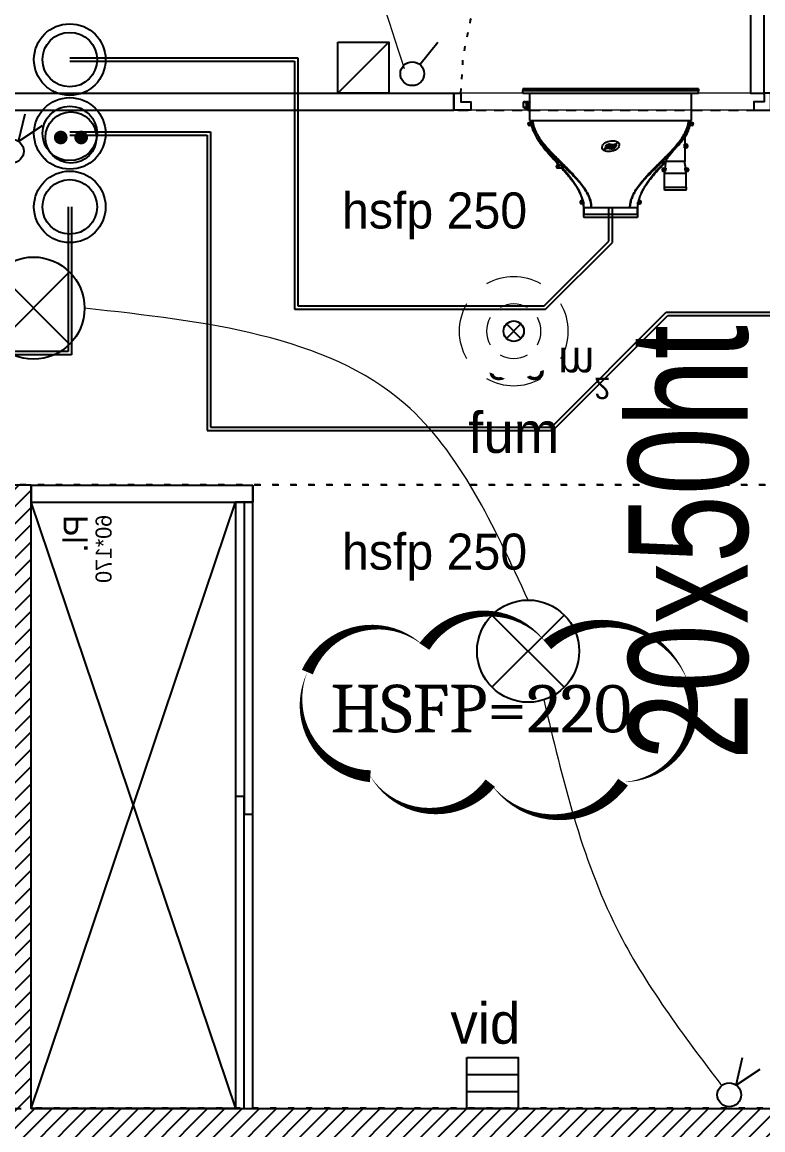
# Model space of a CAD drawing. Header units: centimetres. Extents: x 2648 to 12729, y 1890 to 6224.
# Drawn here: x 7082.8 to 7300.2, y 4220.1 to 4545.2 of the extents above; entities that cross this region are included whole.
import ezdxf

# ---------------------------------------------------------------- set-up
doc = ezdxf.new("R2010")
doc.units = ezdxf.units.CM
doc.linetypes.add('Style de ligne -18', pattern=[0.164042, 0.054681, -0.109361])
doc.linetypes.add('Style de ligne -5', pattern=[0.20828, 0.069425, -0.138855])
for name, color, linetype, lineweight in [('01_texte_repere', 252, 'Continuous', 20), ('prlm-CHAUFF', 4, 'Continuous', 25), ('prlm-ELEC-CFA', 1, 'Continuous', 25), ('prlm-ELEC-CFO', 10, 'Continuous', 25), ('prlm-ELEC-SSI', 6, 'Continuous', 25)]:
    doc.layers.add(name, color=color, linetype=linetype, lineweight=lineweight)
for name, color, linetype in [('B aménagement intérieur', 252, 'Continuous'), ('B Faux plafonds', 9, 'Continuous'), ('B GÈnÈral_Hatch', 252, 'Continuous'), ('B Général', 252, 'Continuous'), ('C ANNOTATIONS-prestations', 252, 'Continuous'), ('C ANNOTATIONS-texte', 252, 'Continuous'), ('C ANNOTATIONS-texte surfaces', 252, 'Continuous'), ('D SURFACES-shab', 252, 'Continuous'), ('prlm-BA', 252, 'Continuous'), ('prlm-MOD', 64, 'Continuous')]:
    doc.layers.add(name, color=color, linetype=linetype)
doc.styles.add('CEDREP', font='GILC____.TTF')
doc.styles.add('Eurostile', font='Eurosti.TTF')
doc.styles.add('prlm-elec-cfa', font='comic.ttf', dxfattribs={"height": 12})
doc.styles.add('prlm-elec-ssi', font='comic.ttf', dxfattribs={"height": 12})
doc.styles.add('prlm-mod', font='cambriaz.ttf', dxfattribs={"height": 18})
pattern_1 = [(45, (0, 0), (2.4253472, -2.6458333), [])]

# ---------------------------------------------------------------- blocks, each defined once
blk = doc.blocks.new('A 80.PP 80')
at = {"layer": 'B Général', "flags": 128}
blk.add_lwpolyline([(-43, 2.5), (-43, 85.5), (-39, 85.5), (-39, 2.5)], close=True, dxfattribs=at)
at = {"layer": 'B Général', "linetype": 'Style de ligne -18', "ltscale": 25.4, "flags": 128}
blk.add_lwpolyline([(46, 2.5), (45.27, 13.33), (43.1, 23.98), (39.53, 34.26), (34.61, 44), (28.44, 53.03), (21.1, 61.19), (12.74, 68.35), (3.5, 74.38), (-6.47, 79.18), (-17, 82.67), (-27.91, 84.79), (-39, 85.5)], dxfattribs=at)
at = {"layer": 'B Général', "linetype": 'Continuous', "flags": 128}
for points in [[(-45, 2.5), (-43, 2.5), (-43, 0), (-40, 0), (-40, -2.5), (-45, -2.5)], [(48, 2.5), (46, 2.5), (46, 0), (43, 0), (43, -2.5), (48, -2.5), (48, -2.5), (48, -2.5), (48, 1.79), (48, 1.79)]]:
    blk.add_lwpolyline(points, close=True, dxfattribs=at)
at = {"layer": 'C ANNOTATIONS-prestations', "insert": (-37.5, 32.5), "char_height": 5.8825, "attachment_point": 1, "rotation": 90, "line_spacing_factor": 0.894142, "style": 'Eurostile'}
blk.add_mtext('PP 83 x 204', dxfattribs=at)
blk = doc.blocks.new('A 80.Placard 60.170')
at = {"layer": 'B Général', "linetype": 'Continuous'}
for p, q in [((-85, 30.11), (85, -30)), ((85, 30), (-85, -30))]:
    blk.add_line(p, q, dxfattribs=at)
at = {"layer": 'B Général', "linetype": 'Continuous', "flags": 128}
blk.add_lwpolyline([(85, -30), (85, 30), (-85, 30), (-85, -30)], dxfattribs=at)
for points in [[(85, -30), (85, -35), (-85, -35), (-85, -30)], [(85, -30), (85, -32.5), (-2.5, -32.5), (-2.5, -30)], [(2.5, -32.5), (2.5, -35), (-85, -35), (-85, -32.5)]]:
    blk.add_lwpolyline(points, close=True, dxfattribs=at)
at = {"layer": 'B Général', "insert": (-81.39, 20.5), "char_height": 7.059, "attachment_point": 1, "line_spacing_factor": 0.894142, "style": 'Eurostile'}
blk.add_mtext('Pl.', dxfattribs=at)
at = {"layer": 'C ANNOTATIONS-prestations', "insert": (-81.39, 8.72), "char_height": 4.706, "attachment_point": 4, "line_spacing_factor": 0.894142, "style": 'Eurostile'}
blk.add_mtext('60*170', dxfattribs=at)
blk = doc.blocks.new('A 80.T4 A13_A14 Bas (2D)')
at = {"layer": 'B Général', "linetype": 'Continuous'}
for p, q in [((-120.74, 148.51), (-55.73, 148.51)), ((-120.74, 148.51), (-55.73, 148.51)), ((-120.74, 143.51), (-120.74, 148.51)), ((-55.73, 143.51), (-55.73, 148.51)), ((-120.74, 143.51), (-55.73, 143.51)), ((-120.74, 143.51), (-55.73, 143.51)), ((-140.66, 33.51), (3.34, 33.51)), ((-140.66, 33.51), (3.34, 33.51)), ((3.34, 28.51), (3.34, 33.51)), ((-140.66, 28.51), (3.34, 28.51)), ((-133.66, 28.51), (3.34, 28.51))]:
    blk.add_line(p, q, dxfattribs=at)
at = {"layer": 'D SURFACES-shab', "lineweight": 18, "flags": 128}
for points in [[(-236.8, 33.51), (-236.8, 143.51), (-55.86, 143.51), (-55.86, 148.51), (-120.87, 148.51), (-120.87, 326.51), (112.26, 326.51), (112.26, 236.51), (126.2, 236.51), (126.2, 33.51)], [(106.2, 28.51), (-133.8, 28.51), (-133.8, -330.49), (126.2, -330.49), (126.2, -46.49), (106.2, -46.49)]]:
    blk.add_lwpolyline(points, close=True, dxfattribs=at)
at = {"layer": 'B Général', "xscale": 1.047058823529378, "rotation": 90}
blk.add_blockref('A 80.Placard 60.170', (-90.73, 237.51), dxfattribs=at)
at = {"layer": 'B Général', "rotation": 180}
blk.add_blockref('A 80.PP 80', (51.34, 31.01), dxfattribs=at)
at = {"layer": 'C ANNOTATIONS-texte', "insert": (18.63, 92.07), "char_height": 9.412, "attachment_point": 8, "line_spacing_factor": 0.894142, "style": 'Eurostile'}
blk.add_mtext('dgt', dxfattribs=at)
at = {"layer": 'C ANNOTATIONS-texte surfaces', "insert": (31.1, 118.27), "char_height": 9.412, "attachment_point": 2, "line_spacing_factor": 0.894142, "style": 'Eurostile'}
blk.add_mtext('8,3 m{\\H0.6667x;\\S2^ ;}', dxfattribs=at)
blk = doc.blocks.new('xi.FUM')
at = {"color": 0}
blk.add_wipeout([(-10.61, -10.61), (-15, 0), (-10.61, 10.61), (0, 15), (10.61, 10.61), (15, 0), (10.61, -10.61), (0, -15)], dxfattribs=at).dxf.layer = 'prlm-ELEC-SSI'
at = {"layer": 'prlm-ELEC-SSI', "color": 0}
for points in [[(-2.12, 2.12), (2.12, -2.12)], [(2.12, 2.12), (-2.12, -2.12)]]:
    blk.add_lwpolyline(points, dxfattribs=at)
blk.add_circle((0, 0), 3, dxfattribs=at)
at = {"layer": 'prlm-ELEC-SSI', "color": 0, "lineweight": 13}
for radius, start, end in [(16, 60, 120), (16, 150, 210), (8, 60, 120), (16, 330, 30), (8, 150, 210), (8, 330, 30), (8, 240, 300), (16, 240, 300)]:
    blk.add_arc((0, 0), radius, start, end, dxfattribs=at)
blk = doc.blocks.new('xi.PTCE')
at = {"layer": 'prlm-ELEC-CFO', "color": 0}
for points in [[(-10.61, 10.61), (10.61, -10.61)], [(10.61, 10.61), (-10.61, -10.61)]]:
    blk.add_lwpolyline(points, dxfattribs=at)
at = {"layer": 'prlm-ELEC-CFO', "color": 0, "linetype": 'ByBlock'}
blk.add_circle((0, 0), 15, dxfattribs=at)
blk = doc.blocks.new('xi.VID')
at = {"layer": 'prlm-ELEC-CFA', "color": 0, "linetype": 'ByBlock', "lineweight": -2, "flags": 128}
blk.add_lwpolyline([(-7.5, 7.5), (7.5, 7.5), (7.5, -7.5), (-7.5, -7.5)], close=True, dxfattribs=at)
at = {"layer": 'prlm-ELEC-CFA', "color": 0}
for points in [[(-7.5, 2.5), (7.5, 2.5)], [(-7.5, -2.5), (7.5, -2.5)]]:
    blk.add_lwpolyline(points, dxfattribs=at)
blk = doc.blocks.new('xi.PC')
at = {"color": 0, "lineweight": 5}
blk.add_wipeout([(-7.5, -7.5), (7.5, -7.5), (7.5, 7.5), (-7.5, 7.5)], dxfattribs=at).dxf.layer = 'prlm-ELEC-CFO'
at = {"layer": 'prlm-ELEC-CFO', "color": 0, "linetype": 'ByBlock', "lineweight": 5, "const_width": 2}
for points in [[(-4, 0, 1), (-2, 0, 1)], [(2, 0, 1), (4, 0, 1)]]:
    blk.add_lwpolyline(points, format="xyb", close=True, dxfattribs=at)
at = {"layer": 'prlm-ELEC-CFO', "color": 0, "linetype": 'ByBlock', "lineweight": -2}
blk.add_circle((0, 0), 7.5, dxfattribs=at)
blk = doc.blocks.new('xi.VV')
at = {"layer": 'prlm-ELEC-CFO', "color": 0}
blk.add_lwpolyline([(6.95, 3.42), (0.01, -1.13), (1.91, 6.95)], dxfattribs=at)
blk.add_circle((-2, -4), 3.5, dxfattribs=at)
blk = doc.blocks.new('xi.SA')
at = {"layer": 'prlm-ELEC-CFO', "color": 0}
blk.add_lwpolyline([(0.2, -1.28), (5.5, 5.28)], dxfattribs=at)
blk.add_circle((-2, -4), 3.5, dxfattribs=at)
blk = doc.blocks.new('xi.th-ch')
at = {"layer": 'prlm-CHAUFF', "color": 0, "linetype": 'ByBlock', "lineweight": -2, "flags": 128}
blk.add_lwpolyline([(-7.5, 7.5), (7.5, 7.5), (7.5, -7.5), (-7.5, -7.5)], close=True, dxfattribs=at)
at = {"layer": 'prlm-CHAUFF', "color": 0}
blk.add_lwpolyline([(-7.5, -7.5), (7.5, 7.5)], dxfattribs=at)
blk = doc.blocks.new('A$C7EAF4A2A')
at = {"layer": '01_texte_repere', "color": 0, "insert": (2461.31, -133.93), "char_height": 35, "width": 164.8035, "attachment_point": 8, "rotation": 90, "style": 'CEDREP'}
blk.add_mtext('20x50ht ', dxfattribs=at)

msp = doc.modelspace()

# ---------------------------------------------------------------- hatches: boundary and pattern name
at = {"layer": 'B GÈnÈral_Hatch', "linetype": 'Continuous'}
h = msp.add_hatch(dxfattribs=at)
h.set_pattern_fill('50_BETON', color=256, style=0, pattern_type=2)
h.set_pattern_definition(pattern_1)
h.paths.add_polyline_path([(7067.484, 4409.389), (7067.484, 4226.389), (7085.484, 4226.389), (7085.484, 4409.389)])
h = msp.add_hatch(dxfattribs=at)
h.set_pattern_fill('50_BETON', color=256, style=0, pattern_type=2)
h.set_pattern_definition(pattern_1)
h.paths.add_polyline_path([(7614.484, 4208.389), (7614.484, 4226.389), (6796.972, 4226.389), (6796.972, 4208.389)])

# ---------------------------------------------------------------- linework, layer by layer
at = {"layer": 'B Faux plafonds', "linetype": 'Style de ligne -5', "ltscale": 25.4, "flags": 128}
for points in [[(7332.568, 4519.389), (7332.568, 4342.317), (7424.484, 4342.317), (7424.484, 4437.387), (7604.484, 4437.387), (7604.484, 4883.389), (6806.618, 4883.389), (6806.618, 4496.916), (6880.752, 4496.916), (6880.752, 4396.916), (6806.618, 4396.916), (6806.618, 4226.389), (7085.484, 4226.389), (7085.484, 4409.389), (6969.568, 4409.389), (6969.568, 4519.389)], [(7332.568, 4409.456), (6969.568, 4409.456), (6969.568, 4519.456), (7332.568, 4519.456)], [(7085.484, 4226.456), (7085.484, 4409.456), (7332.568, 4409.456), (7332.568, 4226.456)]]:
    msp.add_lwpolyline(points, close=True, dxfattribs=at)
at = {"layer": 'B Général', "linetype": 'Continuous'}
for p, q in [((7085.484, 4409.389), (7067.484, 4409.389)), ((7085.484, 4226.389), (7085.484, 4409.389)), ((7085.484, 4226.389), (7604.484, 4226.389))]:
    msp.add_line(p, q, dxfattribs=at)
at = {"layer": 'B Général', "linetype": 'Continuous', "lineweight": 18}
for q in [(7085.484, 4409.389), (7604.484, 4226.389)]:
    msp.add_line((7085.484, 4226.389), q, dxfattribs=at)
at = {"layer": 'prlm-CHAUFF', "ltscale": 50}
for p, q in [((7096.809, 4534.755), (7163.778, 4534.755)), ((7096.809, 4533.755), (7162.778, 4533.755)), ((7162.778, 4533.755), (7162.778, 4460.998)), ((7163.778, 4534.755), (7163.778, 4461.998)), ((7229.802, 4525.689), (7229.802, 4525.2)), ((7281.302, 4525.689), (7229.802, 4525.689)), ((7229.802, 4525.2), (7281.302, 4525.2)), ((7229.802, 4525.121), (7229.802, 4525.2)), ((7229.802, 4524.389), (7229.802, 4525.121)), ((7281.302, 4525.121), (7229.802, 4525.121)), ((7229.802, 4524.389), (7281.302, 4524.389)), ((7279.302, 4525.689), (7231.802, 4525.689)), ((7231.802, 4525.681), (7231.802, 4525.689)), ((7231.802, 4525.689), (7231.824, 4525.681)), ((7231.802, 4525.681), (7279.302, 4525.681)), ((7279.302, 4525.67), (7231.802, 4525.67)), ((7231.802, 4525.647), (7231.802, 4525.67)), ((7231.802, 4525.67), (7231.868, 4525.647)), ((7231.802, 4525.647), (7279.302, 4525.647)), ((7279.302, 4525.623), (7231.802, 4525.623)), ((7231.802, 4525.586), (7231.802, 4525.623)), ((7231.802, 4525.623), (7231.913, 4525.586)), ((7231.802, 4525.586), (7279.302, 4525.586)), ((7279.302, 4525.551), (7231.802, 4525.551)), ((7231.802, 4525.499), (7231.802, 4525.551)), ((7231.802, 4525.551), (7231.957, 4525.499)), ((7231.802, 4525.499), (7279.302, 4525.499)), ((7279.302, 4525.451), (7231.802, 4525.451)), ((7231.802, 4525.384), (7231.802, 4525.451)), ((7231.802, 4525.451), (7232.002, 4525.384)), ((7231.802, 4525.384), (7279.302, 4525.384)), ((7231.852, 4516.389), (7231.852, 4524.389)), ((7279.101, 4525.384), (7279.302, 4525.451)), ((7279.146, 4525.499), (7279.302, 4525.551)), ((7279.19, 4525.586), (7279.302, 4525.623)), ((7279.235, 4525.647), (7279.302, 4525.67)), ((7279.252, 4516.389), (7279.252, 4524.389)), ((7279.279, 4525.681), (7279.302, 4525.689)), ((7279.302, 4525.689), (7279.302, 4525.681)), ((7279.302, 4525.67), (7279.302, 4525.647)), ((7279.302, 4525.623), (7279.302, 4525.586)), ((7279.302, 4525.551), (7279.302, 4525.499)), ((7279.302, 4525.451), (7279.302, 4525.384)), ((7281.302, 4525.689), (7281.302, 4525.2)), ((7281.302, 4525.2), (7281.302, 4525.121)), ((7281.302, 4524.389), (7281.302, 4525.121)), ((7229.843, 4521.739), (7229.887, 4521.788)), ((7230.836, 4521.739), (7229.843, 4521.739)), ((7229.843, 4521.739), (7229.843, 4520.376)), ((7229.887, 4521.788), (7229.888, 4521.789)), ((7229.888, 4521.789), (7230.914, 4521.789)), ((7229.998, 4521.879), (7229.908, 4521.789)), ((7230.042, 4521.879), (7229.952, 4521.789)), ((7230.02, 4521.858), (7229.998, 4521.879)), ((7230.107, 4521.879), (7230.017, 4521.789)), ((7230.074, 4521.847), (7230.042, 4521.879)), ((7230.192, 4521.879), (7230.102, 4521.789)), ((7230.149, 4521.837), (7230.107, 4521.879)), ((7230.494, 4519.929), (7230.157, 4520.148)), ((7230.245, 4521.827), (7230.192, 4521.879)), ((7230.298, 4521.879), (7230.208, 4521.789)), ((7230.262, 4521.879), (7230.227, 4521.845)), ((7230.28, 4521.862), (7230.262, 4521.879)), ((7230.271, 4520.136), (7230.533, 4519.966)), ((7230.36, 4521.817), (7230.298, 4521.879)), ((7230.423, 4521.879), (7230.333, 4521.789)), ((7230.496, 4521.807), (7230.423, 4521.879)), ((7230.5, 4521.879), (7230.462, 4521.841)), ((7230.569, 4521.879), (7230.479, 4521.789)), ((7230.494, 4519.929), (7230.533, 4519.966)), ((7230.512, 4519.918), (7230.494, 4519.929)), ((7230.534, 4521.845), (7230.5, 4521.879)), ((7230.512, 4519.918), (7230.543, 4519.955)), ((7231.117, 4519.561), (7230.512, 4519.918)), ((7230.533, 4519.966), (7230.533, 4520.137)), ((7230.533, 4519.966), (7230.543, 4519.955)), ((7230.543, 4520.138), (7230.543, 4519.955)), ((7230.543, 4519.955), (7231.143, 4519.599)), ((7230.652, 4521.796), (7230.569, 4521.879)), ((7230.735, 4521.879), (7230.645, 4521.789)), ((7230.825, 4521.789), (7230.735, 4521.879)), ((7230.783, 4521.879), (7230.759, 4521.855)), ((7230.853, 4521.81), (7230.783, 4521.879)), ((7230.922, 4521.879), (7230.832, 4521.789)), ((7230.836, 4521.739), (7230.913, 4521.788)), ((7230.836, 4520.376), (7230.836, 4521.739)), ((7230.913, 4520.348), (7230.836, 4520.376)), ((7230.914, 4521.789), (7230.913, 4521.788)), ((7230.913, 4521.788), (7230.913, 4520.348)), ((7230.913, 4520.348), (7231.488, 4519.973)), ((7230.914, 4521.789), (7231.488, 4521.789)), ((7231.012, 4521.789), (7230.922, 4521.879)), ((7231.069, 4521.879), (7230.995, 4521.806)), ((7231.015, 4520.148), (7231.353, 4519.929)), ((7231.127, 4521.821), (7231.069, 4521.879)), ((7231.185, 4521.879), (7231.095, 4521.789)), ((7231.143, 4519.599), (7231.117, 4519.561)), ((7231.143, 4519.6), (7231.143, 4520.065)), ((7231.275, 4521.789), (7231.185, 4521.879)), ((7231.198, 4519.535), (7231.195, 4519.539)), ((7231.198, 4520.029), (7231.198, 4519.535)), ((7231.198, 4519.535), (7231.22, 4519.497)), ((7231.316, 4521.879), (7231.251, 4521.814)), ((7231.37, 4521.826), (7231.316, 4521.879)), ((7231.424, 4521.879), (7231.334, 4521.789)), ((7231.353, 4519.929), (7231.369, 4519.918)), ((7231.369, 4519.918), (7231.852, 4519.582)), ((7231.514, 4521.789), (7231.424, 4521.879)), ((7231.852, 4521.789), (7231.488, 4521.789)), ((7231.488, 4521.789), (7231.488, 4519.973)), ((7231.488, 4519.973), (7231.852, 4519.728)), ((7231.667, 4521.879), (7231.577, 4521.789)), ((7231.757, 4521.789), (7231.667, 4521.879)), ((7231.852, 4521.824), (7231.817, 4521.789)), ((7231.852, 4516.389), (7279.252, 4516.389)), ((7138.099, 4513.091), (7138.099, 4426.392)), ((7231.595, 4515.339), (7231.595, 4515.439)), ((7231.595, 4515.439), (7231.702, 4515.439)), ((7231.702, 4515.339), (7231.595, 4515.339)), ((7231.702, 4515.546), (7231.802, 4515.546)), ((7231.702, 4515.439), (7231.702, 4515.546)), ((7231.702, 4515.233), (7231.702, 4515.339)), ((7231.802, 4515.233), (7231.702, 4515.233)), ((7231.752, 4515.889), (7232.194, 4515.889)), ((7232.364, 4514.889), (7231.752, 4514.889)), ((7231.802, 4515.546), (7231.802, 4515.439)), ((7231.802, 4515.439), (7231.908, 4515.439)), ((7231.802, 4515.339), (7231.802, 4515.233)), ((7231.908, 4515.339), (7231.802, 4515.339)), ((7231.908, 4515.439), (7231.908, 4515.339)), ((7232.19, 4515.973), (7232.194, 4515.889)), ((7279.352, 4514.889), (7278.739, 4514.889)), ((7278.914, 4515.973), (7278.909, 4515.889)), ((7278.909, 4515.889), (7279.352, 4515.889)), ((7279.195, 4515.339), (7279.195, 4515.439)), ((7279.195, 4515.439), (7279.302, 4515.439)), ((7279.302, 4515.339), (7279.195, 4515.339)), ((7279.302, 4515.546), (7279.402, 4515.546)), ((7279.302, 4515.439), (7279.302, 4515.546)), ((7279.302, 4515.233), (7279.302, 4515.339)), ((7279.402, 4515.233), (7279.302, 4515.233)), ((7279.402, 4515.546), (7279.402, 4515.439)), ((7279.402, 4515.439), (7279.508, 4515.439)), ((7279.402, 4515.339), (7279.402, 4515.233)), ((7279.508, 4515.339), (7279.402, 4515.339)), ((7279.508, 4515.439), (7279.508, 4515.339)), ((7137.099, 4512.091), (7137.099, 4425.392)), ((7277.352, 4511.511), (7277.352, 4509.389)), ((7277.352, 4511.511), (7277.352, 4509.389)), ((7277.202, 4508.389), (7277.202, 4509.389)), ((7277.202, 4509.389), (7277.752, 4509.389)), ((7277.752, 4508.389), (7277.202, 4508.389)), ((7277.352, 4508.389), (7277.352, 4504.389)), ((7277.352, 4508.389), (7277.352, 4504.389)), ((7277.595, 4508.839), (7277.595, 4508.939)), ((7277.595, 4508.939), (7277.702, 4508.939)), ((7277.702, 4508.839), (7277.595, 4508.839)), ((7277.702, 4509.046), (7277.802, 4509.046)), ((7277.702, 4508.939), (7277.702, 4509.046)), ((7277.702, 4508.733), (7277.702, 4508.839)), ((7277.802, 4508.733), (7277.702, 4508.733)), ((7277.802, 4509.046), (7277.802, 4508.939)), ((7277.802, 4508.939), (7277.908, 4508.939)), ((7277.802, 4508.839), (7277.802, 4508.733)), ((7277.908, 4508.839), (7277.802, 4508.839)), ((7277.908, 4508.939), (7277.908, 4508.839)), ((7240.061, 4503.046), (7240.161, 4503.046)), ((7240.061, 4502.939), (7240.061, 4503.046)), ((7240.111, 4503.389), (7240.725, 4503.389)), ((7240.161, 4503.046), (7240.161, 4502.939)), ((7240.725, 4503.389), (7241.726, 4502.389)), ((7271.752, 4504.547), (7269.682, 4502.389)), ((7269.682, 4502.389), (7271.752, 4504.547)), ((7271.752, 4504.547), (7271.752, 4504.389)), ((7271.752, 4504.547), (7271.752, 4504.389)), ((7277.352, 4504.389), (7271.752, 4504.389)), ((7239.954, 4502.839), (7239.954, 4502.939)), ((7239.954, 4502.939), (7240.061, 4502.939)), ((7240.061, 4502.839), (7239.954, 4502.839)), ((7240.061, 4502.733), (7240.061, 4502.839)), ((7240.161, 4502.733), (7240.061, 4502.733)), ((7241.726, 4502.389), (7240.111, 4502.389)), ((7240.161, 4502.939), (7240.267, 4502.939)), ((7240.161, 4502.839), (7240.161, 4502.733)), ((7240.267, 4502.839), (7240.161, 4502.839)), ((7240.267, 4502.939), (7240.267, 4502.839)), ((7270.995, 4501.839), (7270.995, 4501.939)), ((7270.995, 4501.939), (7271.102, 4501.939)), ((7271.102, 4501.839), (7270.995, 4501.839)), ((7271.102, 4502.046), (7271.202, 4502.046)), ((7271.102, 4501.939), (7271.102, 4502.046)), ((7271.102, 4501.733), (7271.102, 4501.839)), ((7271.202, 4501.733), (7271.102, 4501.733)), ((7271.152, 4502.389), (7271.702, 4502.389)), ((7271.585, 4501.389), (7271.152, 4501.389)), ((7271.202, 4502.046), (7271.202, 4501.939)), ((7271.202, 4501.939), (7271.308, 4501.939)), ((7271.202, 4501.839), (7271.202, 4501.733)), ((7271.308, 4501.839), (7271.202, 4501.839)), ((7271.308, 4501.939), (7271.308, 4501.839)), ((7271.402, 4500.889), (7277.702, 4500.889)), ((7271.402, 4496.789), (7271.402, 4500.889)), ((7271.402, 4496.789), (7271.402, 4500.889)), ((7271.702, 4502.334), (7271.585, 4501.389)), ((7271.702, 4502.389), (7271.702, 4502.334)), ((7277.402, 4502.334), (7277.402, 4502.389)), ((7277.402, 4502.389), (7277.952, 4502.389)), ((7277.518, 4501.389), (7277.402, 4502.334)), ((7277.952, 4501.389), (7277.518, 4501.389)), ((7277.702, 4496.789), (7277.702, 4500.889)), ((7277.702, 4496.789), (7277.702, 4500.889)), ((7277.795, 4501.839), (7277.795, 4501.939)), ((7277.795, 4501.939), (7277.902, 4501.939)), ((7277.902, 4501.839), (7277.795, 4501.839)), ((7277.902, 4502.046), (7278.002, 4502.046)), ((7277.902, 4501.939), (7277.902, 4502.046)), ((7277.902, 4501.733), (7277.902, 4501.839)), ((7278.002, 4501.733), (7277.902, 4501.733)), ((7278.002, 4502.046), (7278.002, 4501.939)), ((7278.002, 4501.939), (7278.108, 4501.939)), ((7278.108, 4501.839), (7278.002, 4501.839)), ((7278.002, 4501.839), (7278.002, 4501.733)), ((7278.108, 4501.939), (7278.108, 4501.839)), ((7271.302, 4496.789), (7277.802, 4496.789)), ((7246.146, 4495.91), (7246.171, 4495.91)), ((7246.434, 4495.371), (7246.464, 4495.371)), ((7264.957, 4495.91), (7264.957, 4495.91)), ((7277.702, 4495.889), (7271.402, 4495.889)), ((7096.309, 4491.024), (7096.309, 4448.607)), ((7097.309, 4491.024), (7097.309, 4447.607)), ((7246.937, 4492.439), (7247.043, 4492.439)), ((7246.937, 4492.339), (7246.937, 4492.439)), ((7247.043, 4492.339), (7246.937, 4492.339)), ((7247.043, 4492.546), (7247.143, 4492.546)), ((7247.043, 4492.439), (7247.043, 4492.546)), ((7247.043, 4492.233), (7247.043, 4492.339)), ((7247.143, 4492.233), (7247.043, 4492.233)), ((7247.093, 4492.889), (7247.393, 4492.889)), ((7247.647, 4491.889), (7247.093, 4491.889)), ((7247.143, 4492.546), (7247.143, 4492.439)), ((7247.143, 4492.439), (7247.25, 4492.439)), ((7247.25, 4492.339), (7247.143, 4492.339)), ((7247.143, 4492.339), (7247.143, 4492.233)), ((7247.25, 4492.439), (7247.25, 4492.339)), ((7247.393, 4492.889), (7247.597, 4492.21)), ((7247.597, 4492.21), (7247.647, 4491.889)), ((7247.652, 4490.889), (7249.881, 4490.889)), ((7247.652, 4488.789), (7247.652, 4490.889)), ((7247.652, 4490.889), (7247.652, 4488.789)), ((7249.881, 4490.889), (7261.223, 4490.889)), ((7255.052, 4480.996), (7255.052, 4490.889)), ((7256.052, 4480.582), (7256.052, 4490.889)), ((7261.223, 4490.889), (7263.452, 4490.889)), ((7263.452, 4488.789), (7263.452, 4490.889)), ((7263.452, 4490.889), (7263.452, 4488.789)), ((7263.456, 4491.889), (7263.506, 4492.21)), ((7263.456, 4491.889), (7264.01, 4491.889)), ((7263.71, 4492.889), (7263.506, 4492.21)), ((7264.01, 4492.889), (7263.71, 4492.889)), ((7263.853, 4492.439), (7263.96, 4492.439)), ((7263.853, 4492.339), (7263.853, 4492.439)), ((7263.96, 4492.339), (7263.853, 4492.339)), ((7263.96, 4492.546), (7264.06, 4492.546)), ((7263.96, 4492.439), (7263.96, 4492.546)), ((7263.96, 4492.233), (7263.96, 4492.339)), ((7264.06, 4492.233), (7263.96, 4492.233)), ((7264.06, 4492.546), (7264.06, 4492.439)), ((7264.06, 4492.439), (7264.166, 4492.439)), ((7264.166, 4492.339), (7264.06, 4492.339)), ((7264.06, 4492.339), (7264.06, 4492.233)), ((7264.166, 4492.439), (7264.166, 4492.339)), ((7263.552, 4488.789), (7247.552, 4488.789)), ((7263.452, 4487.889), (7247.652, 4487.889)), ((7271.874, 4460.105), (7303.922, 4460.105)), ((7272.288, 4459.105), (7303.922, 4459.105)), ((7096.309, 4448.607), (7015.739, 4448.607)), ((7097.309, 4447.607), (7014.739, 4447.607))]:
    msp.add_line(p, q, dxfattribs=at)
at = {"layer": 'prlm-CHAUFF'}
for centre, radius in [((7096.809, 4534.255), 10.5), ((7096.809, 4534.255), 8), ((7096.809, 4491.024), 10.5), ((7096.809, 4491.024), 8)]:
    msp.add_circle(centre, radius, dxfattribs=at)
at = {"layer": 'prlm-CHAUFF', "ltscale": 50}
for centre, radius in [((7231.752, 4515.389), 0.3), ((7231.752, 4515.389), 0.25), ((7279.352, 4515.389), 0.3), ((7279.352, 4515.389), 0.25), ((7277.752, 4508.889), 0.3), ((7277.752, 4508.889), 0.25), ((7240.111, 4502.889), 0.3), ((7240.111, 4502.889), 0.25), ((7271.152, 4501.889), 0.3), ((7271.152, 4501.889), 0.25), ((7277.952, 4501.889), 0.3), ((7277.952, 4501.889), 0.25), ((7247.093, 4492.389), 0.3), ((7247.093, 4492.389), 0.25), ((7264.01, 4492.389), 0.3), ((7264.01, 4492.389), 0.25)]:
    msp.add_circle(centre, radius, dxfattribs=at)
for centre, radius, start, end in [((7237.265, 4530.427), 12.5, 233.74938, 235.06371), ((7229.667, 4519.47), 0.836, 54.1326, 59.24253), ((7230.798, 4518.935), 0.703, 53.033, 62.93247), ((7230.829, 4519.28), 0.448, 34.67133, 45.49816), ((7237.265, 4530.427), 12.5, 241.31767, 241.5903), ((7237.91, 4531.621), 13.847, 241.91822, 244.05151), ((7237.789, 4531.272), 13.432, 242.11504, 243.76315), ((7231.752, 4515.389), 0.5, 90, 270), ((7266.965, 4517.749), 12.115, 343.72632, 346.38523), ((7279.352, 4515.389), 0.5, 270, 90), ((7258.034, 4525.164), 23.654, 316.40993, 324.75012), ((7300.295, 4484.343), 35.103, 135.71113, 139.52651), ((7277.752, 4508.889), 0.5, 270, 90), ((7240.111, 4502.889), 0.5, 90, 270), ((7233.04, 4494.288), 11.657, 39.57553, 44.02992), ((7232.789, 4494.063), 11.994, 39.6381, 43.96738), ((7212.417, 4476.327), 39.002, 32.5506, 40.61129), ((7212.418, 4476.327), 39.001, 30.13992, 40.61135), ((7298.686, 4476.327), 39.002, 139.38871, 149.85996), ((7298.685, 4476.327), 39.001, 139.38866, 149.86009), ((7278.063, 4494.288), 11.657, 135.97007, 140.42447), ((7278.314, 4494.063), 11.994, 136.03261, 140.36189), ((7271.152, 4501.889), 0.5, 90, 270), ((7277.952, 4501.889), 0.5, 270, 90), ((7234.447, 4489.408), 13.428, 12.99541, 36.08235), ((7273.288, 4496.555), 2, 173.25588, 199.4245), ((7273.288, 4496.555), 2, 173.25588, 199.4245), ((7275.815, 4496.555), 2, 340.5755, 6.74412), ((7275.815, 4496.555), 2, 340.5755, 6.74412), ((7228.633, 4486.222), 20.014, 27.2018, 28.95181), ((7236.396, 4490.065), 11.354, 14.41062, 27.86258), ((7275.066, 4489.92), 11.739, 152.3321, 165.44097), ((7274.707, 4490.065), 11.354, 152.13741, 165.69294), ((7282.47, 4486.222), 20.014, 151.04826, 152.79827), ((7282.47, 4486.222), 20.014, 151.04819, 152.79819), ((7247.093, 4492.389), 0.5, 90, 270), ((7239.829, 4490.879), 7.822, 0.07356, 7.42371), ((7239.883, 4490.882), 7.768, 0.05773, 7.45436), ((7240.44, 4490.899), 7.248, 359.9215, 7.83817), ((7271.274, 4490.879), 7.822, 172.57629, 179.92645), ((7271.22, 4490.882), 7.768, 172.54564, 179.94227), ((7270.62, 4490.904), 7.169, 173.90527, 180.11567), ((7270.62, 4490.904), 7.169, 172.09231, 173.54484), ((7264.01, 4492.389), 0.5, 270, 90), ((7249.538, 4488.555), 2, 173.25588, 199.4245), ((7249.538, 4488.555), 2, 173.25587, 199.42451), ((7261.565, 4488.555), 2, 340.5755, 6.74412), ((7261.565, 4488.555), 2, 340.57549, 6.74413)]:
    msp.add_arc(centre, radius, start, end, dxfattribs=at)
msp.add_ellipse((7255.552, 4508.842), major_axis=(-2.491, -0.574), ratio=0.6007751, dxfattribs=at)
for points, knots in [([(7229.843, 4520.376), (7229.863, 4520.347), (7229.9, 4520.326), (7230.004, 4520.297), (7230.071, 4520.29), (7230.197, 4520.289), (7230.243, 4520.291), (7230.343, 4520.299), (7230.396, 4520.304), (7230.567, 4520.326), (7230.694, 4520.347), (7230.836, 4520.376)], [0, 0, 0, 0, 0.25, 0.25, 0.5, 0.5, 0.625, 0.625, 0.75, 0.75, 1, 1, 1, 1]), ([(7230.105, 4520.181), (7230.108, 4520.178), (7230.115, 4520.174), (7230.126, 4520.168), (7230.138, 4520.162), (7230.151, 4520.157), (7230.165, 4520.152), (7230.179, 4520.148), (7230.195, 4520.144), (7230.211, 4520.14), (7230.229, 4520.137), (7230.247, 4520.134), (7230.266, 4520.132), (7230.286, 4520.13), (7230.307, 4520.129), (7230.329, 4520.128), (7230.351, 4520.127), (7230.382, 4520.127), (7230.421, 4520.127), (7230.471, 4520.13), (7230.523, 4520.133), (7230.579, 4520.139), (7230.637, 4520.145), (7230.699, 4520.154), (7230.764, 4520.163), (7230.831, 4520.175), (7230.879, 4520.183), (7230.903, 4520.188)], [0.03047123, 0.03047123, 0.03047123, 0.03047123, 0.05994566, 0.08976821, 0.11950158, 0.14915412, 0.17873427, 0.20825051, 0.23771143, 0.26712563, 0.2965018, 0.32584868, 0.35517504, 0.38448971, 0.41380153, 0.4431194, 0.47245222, 0.50180892, 0.55686694, 0.61186302, 0.66685622, 0.72190523, 0.77706824, 0.83240282, 0.88796581, 0.94381319, 1, 1, 1, 1]), ([(7230.903, 4520.188), (7230.904, 4520.188), (7230.908, 4520.188), (7230.913, 4520.189), (7230.919, 4520.188), (7230.925, 4520.187), (7230.932, 4520.186), (7230.939, 4520.184), (7230.947, 4520.182), (7230.959, 4520.177), (7230.976, 4520.17), (7230.997, 4520.16), (7231.009, 4520.152), (7231.015, 4520.148)], [0, 0, 0, 0, 0.0617893, 0.1223736, 0.1824406, 0.2426966, 0.303842, 0.3665485, 0.4314399, 0.4990804, 0.6683458, 0.8326458, 1, 1, 1, 1]), ([(7231.198, 4519.535), (7231.2, 4519.533), (7231.204, 4519.527), (7231.212, 4519.52), (7231.22, 4519.513), (7231.23, 4519.507), (7231.24, 4519.501), (7231.251, 4519.496), (7231.263, 4519.491), (7231.275, 4519.486), (7231.289, 4519.482), (7231.303, 4519.479), (7231.318, 4519.476), (7231.334, 4519.473), (7231.35, 4519.471), (7231.368, 4519.469), (7231.386, 4519.468), (7231.405, 4519.467), (7231.43, 4519.467), (7231.463, 4519.468), (7231.505, 4519.47), (7231.551, 4519.474), (7231.599, 4519.48), (7231.65, 4519.488), (7231.704, 4519.497), (7231.761, 4519.508), (7231.81, 4519.518), (7231.84, 4519.525), (7231.849, 4519.527)], [0, 0, 0, 0, 0.03007729, 0.06005389, 0.0899314, 0.11971144, 0.14939564, 0.17898565, 0.20848313, 0.23788978, 0.26720728, 0.29643736, 0.32558172, 0.35464213, 0.38362033, 0.4125181, 0.44133724, 0.47007953, 0.4987468, 0.55325793, 0.60803682, 0.66309582, 0.71844711, 0.77410266, 0.83007424, 0.88637344, 0.94301163, 0.96771742, 0.96771742, 0.96771742, 0.96771742]), ([(7231.847, 4519.483), (7231.845, 4519.482), (7231.831, 4519.479), (7231.808, 4519.474), (7231.776, 4519.468), (7231.746, 4519.462), (7231.717, 4519.457), (7231.688, 4519.452), (7231.66, 4519.447), (7231.633, 4519.443), (7231.607, 4519.44), (7231.582, 4519.437), (7231.557, 4519.434), (7231.533, 4519.432), (7231.51, 4519.43), (7231.488, 4519.429), (7231.467, 4519.429), (7231.44, 4519.428), (7231.409, 4519.429), (7231.375, 4519.432), (7231.344, 4519.436), (7231.316, 4519.442), (7231.291, 4519.449), (7231.269, 4519.458), (7231.25, 4519.469), (7231.233, 4519.482), (7231.224, 4519.492), (7231.22, 4519.497)], [0.053874, 0.053874, 0.053874, 0.053874, 0.06071041, 0.09076432, 0.12064021, 0.1503557, 0.17992874, 0.20937763, 0.238721, 0.26797777, 0.29716716, 0.32630864, 0.35542192, 0.38452691, 0.4136437, 0.44279256, 0.47199386, 0.50126807, 0.55623267, 0.61100343, 0.66571537, 0.72050165, 0.7754929, 0.83081662, 0.88659665, 0.94295271, 1, 1, 1, 1]), ([(7231.315, 4519.434), (7231.318, 4519.432), (7231.325, 4519.429), (7231.336, 4519.424), (7231.348, 4519.419), (7231.361, 4519.415), (7231.375, 4519.412), (7231.39, 4519.409), (7231.405, 4519.406), (7231.422, 4519.404), (7231.439, 4519.402), (7231.457, 4519.401), (7231.475, 4519.4), (7231.501, 4519.4), (7231.533, 4519.401), (7231.575, 4519.403), (7231.618, 4519.407), (7231.665, 4519.413), (7231.715, 4519.42), (7231.767, 4519.429), (7231.812, 4519.438), (7231.84, 4519.444), (7231.849, 4519.446)], [0.10594021, 0.10594021, 0.10594021, 0.10594021, 0.13595044, 0.16948681, 0.20288603, 0.23617044, 0.26936273, 0.30248592, 0.33556328, 0.36861838, 0.40167498, 0.43475703, 0.46788866, 0.5010941, 0.56297805, 0.62469258, 0.68639421, 0.74823739, 0.81037369, 0.87295114, 0.93611354, 0.96545219, 0.96545219, 0.96545219, 0.96545219]), ([(7249.881, 4490.889), (7249.879, 4491.061), (7249.874, 4491.233), (7249.846, 4491.575), (7249.826, 4491.746), (7249.746, 4492.254), (7249.668, 4492.589), (7249.472, 4493.247), (7249.354, 4493.568), (7249.086, 4494.197), (7248.935, 4494.507), (7248.453, 4495.405), (7248.091, 4495.968), (7247.318, 4497.052), (7246.906, 4497.572), (7245.624, 4499.092), (7244.707, 4500.052), (7242.828, 4501.933), (7241.865, 4502.853), (7239.944, 4504.698), (7238.984, 4505.622), (7237.119, 4507.521), (7236.215, 4508.492), (7234.961, 4510.034), (7234.561, 4510.562), (7234.001, 4511.387), (7233.821, 4511.668), (7233.478, 4512.243), (7233.314, 4512.539), (7232.862, 4513.438), (7232.612, 4514.055), (7232.346, 4515.015), (7232.275, 4515.341), (7232.192, 4515.91), (7232.169, 4516.149), (7232.158, 4516.389)], [0, 0, 0, 0, 0.015625, 0.015625, 0.03125, 0.03125, 0.0625, 0.0625, 0.09375, 0.09375, 0.125, 0.125, 0.1875, 0.1875, 0.25, 0.25, 0.375, 0.375, 0.5, 0.5, 0.625, 0.625, 0.75, 0.75, 0.8125, 0.8125, 0.84375, 0.84375, 0.875, 0.875, 0.9375, 0.9375, 0.96875, 0.96875, 0.99080463, 0.99080463, 0.99080463, 0.99080463]), ([(7232.659, 4516.389), (7232.67, 4516.152), (7232.694, 4515.917), (7232.779, 4515.355), (7232.852, 4515.033), (7233.125, 4514.084), (7233.38, 4513.475), (7233.835, 4512.586), (7233.999, 4512.296), (7234.341, 4511.729), (7234.521, 4511.453), (7235.078, 4510.638), (7235.474, 4510.115), (7236.713, 4508.585), (7237.603, 4507.616), (7239.43, 4505.717), (7240.367, 4504.788), (7242.236, 4502.929), (7243.169, 4501.998), (7244.981, 4500.093), (7245.861, 4499.119), (7247.084, 4497.578), (7247.475, 4497.051), (7248.208, 4495.956), (7248.55, 4495.388), (7249.002, 4494.486), (7249.143, 4494.176), (7249.393, 4493.547), (7249.502, 4493.226), (7249.685, 4492.572), (7249.757, 4492.239), (7249.83, 4491.735), (7249.849, 4491.566), (7249.874, 4491.227), (7249.879, 4491.058), (7249.881, 4490.889)], [0.00928076, 0.00928076, 0.00928076, 0.00928076, 0.03125, 0.03125, 0.0625, 0.0625, 0.125, 0.125, 0.15625, 0.15625, 0.1875, 0.1875, 0.25, 0.25, 0.375, 0.375, 0.5, 0.5, 0.625, 0.625, 0.75, 0.75, 0.8125, 0.8125, 0.875, 0.875, 0.90625, 0.90625, 0.9375, 0.9375, 0.96875, 0.96875, 0.984375, 0.984375, 1, 1, 1, 1]), ([(7261.223, 4490.889), (7261.224, 4491.059), (7261.229, 4491.229), (7261.254, 4491.568), (7261.273, 4491.737), (7261.347, 4492.241), (7261.419, 4492.573), (7261.601, 4493.228), (7261.711, 4493.548), (7261.961, 4494.177), (7262.102, 4494.487), (7262.554, 4495.389), (7262.896, 4495.957), (7263.628, 4497.052), (7264.02, 4497.579), (7265.243, 4499.119), (7266.123, 4500.093), (7267.935, 4501.999), (7268.868, 4502.929), (7270.737, 4504.789), (7271.673, 4505.717), (7273.5, 4507.617), (7274.39, 4508.585), (7275.629, 4510.115), (7276.026, 4510.638), (7276.583, 4511.453), (7276.762, 4511.729), (7277.104, 4512.296), (7277.268, 4512.587), (7277.723, 4513.476), (7277.978, 4514.084), (7278.251, 4515.033), (7278.324, 4515.355), (7278.409, 4515.917), (7278.433, 4516.152), (7278.444, 4516.389)], [0, 0, 0, 0, 0.015625, 0.015625, 0.03125, 0.03125, 0.0625, 0.0625, 0.09375, 0.09375, 0.125, 0.125, 0.1875, 0.1875, 0.25, 0.25, 0.375, 0.375, 0.5, 0.5, 0.625, 0.625, 0.75, 0.75, 0.8125, 0.8125, 0.84375, 0.84375, 0.875, 0.875, 0.9375, 0.9375, 0.96875, 0.96875, 0.99071887, 0.99071887, 0.99071887, 0.99071887]), ([(7278.945, 4516.389), (7278.932, 4516.112), (7278.903, 4515.836), (7278.801, 4515.198), (7278.715, 4514.838), (7278.393, 4513.782), (7278.093, 4513.104), (7277.378, 4511.792), (7276.973, 4511.174), (7276.108, 4509.983), (7275.646, 4509.411), (7275.167, 4508.854)], [0.03316313, 0.03316313, 0.03316313, 0.03316313, 0.125, 0.125, 0.25, 0.25, 0.5, 0.5, 0.75, 0.75, 1, 1, 1, 1]), ([(7232.362, 4514.889), (7232.427, 4514.601), (7232.507, 4514.316), (7232.692, 4513.75), (7232.798, 4513.469), (7233.141, 4512.645), (7233.407, 4512.117), (7233.99, 4511.091), (7234.308, 4510.592), (7234.982, 4509.617), (7235.338, 4509.139), (7236.439, 4507.74), (7237.219, 4506.848), (7238.818, 4505.1), (7239.638, 4504.244), (7240.46, 4503.389)], [0, 0, 0, 0, 0.0625, 0.0625, 0.125, 0.125, 0.25, 0.25, 0.375, 0.375, 0.5, 0.5, 0.75, 0.75, 1, 1, 1, 1]), ([(7278.742, 4514.889), (7278.674, 4514.593), (7278.591, 4514.299), (7278.447, 4513.862), (7278.396, 4513.717), (7278.287, 4513.429), (7278.23, 4513.286), (7278.051, 4512.863), (7277.923, 4512.586), (7277.649, 4512.042), (7277.503, 4511.775), (7277.352, 4511.511)], [0, 0, 0, 0, 0.25, 0.25, 0.375, 0.375, 0.5, 0.5, 0.75, 0.75, 1, 1, 1, 1]), ([(7277.352, 4511.511), (7277.513, 4511.791), (7277.666, 4512.074), (7277.953, 4512.65), (7278.087, 4512.942), (7278.332, 4513.537), (7278.443, 4513.84), (7278.562, 4514.219), (7278.584, 4514.289), (7278.604, 4514.36)], [0, 0, 0, 0, 0.25, 0.25, 0.5, 0.5, 0.75, 0.75, 0.80624293, 0.80624293, 0.80624293, 0.80624293]), ([(7234.151, 4510.844), (7234.254, 4510.68), (7234.573, 4510.187), (7235.145, 4509.373), (7235.885, 4508.403), (7236.675, 4507.432), (7237.598, 4506.352), (7238.649, 4505.168), (7239.576, 4504.148), (7240.116, 4503.554), (7240.265, 4503.39)], [0.16942225, 0.16942225, 0.16942225, 0.16942225, 0.19060013, 0.2339285, 0.2787061, 0.32470189, 0.37164236, 0.43517089, 0.4991397, 0.52356497, 0.52356497, 0.52356497, 0.52356497]), ([(7257.488, 4509.762), (7256.765, 4509.044), (7256.39, 4508.948), (7256.001, 4508.99), (7255.389, 4509.055), (7254.742, 4509.458), (7254.008, 4508.881)], [0, 0, 0, 0, 0.3890747, 0.3890747, 0.3890747, 1, 1, 1, 1]), ([(7257.177, 4508.718), (7256.454, 4507.999), (7256.079, 4507.904), (7255.69, 4507.945), (7255.078, 4508.01), (7254.431, 4508.413), (7253.697, 4507.837)], [0, 0, 0, 0, 0.3890747, 0.3890747, 0.3890747, 1, 1, 1, 1]), ([(7273.592, 4507.128), (7272.397, 4505.882), (7271.146, 4504.684), (7268.65, 4502.29), (7267.402, 4501.093), (7265.62, 4499.219), (7265.041, 4498.581), (7263.94, 4497.257), (7263.417, 4496.571), (7262.707, 4495.477), (7262.484, 4495.102), (7262.072, 4494.319), (7261.885, 4493.913), (7261.572, 4493.082), (7261.445, 4492.653), (7261.314, 4491.998), (7261.28, 4491.777), (7261.246, 4491.444), (7261.237, 4491.333), (7261.225, 4491.11), (7261.223, 4491), (7261.223, 4490.889)], [0, 0, 0, 0, 0.25, 0.25, 0.5, 0.5, 0.625, 0.625, 0.75, 0.75, 0.8125, 0.8125, 0.875, 0.875, 0.9375, 0.9375, 0.96875, 0.96875, 0.984375, 0.984375, 1, 1, 1, 1]), ([(7273.592, 4507.128), (7273.361, 4506.865), (7273.136, 4506.6), (7272.722, 4506.088), (7272.531, 4505.839), (7272.188, 4505.361), (7272.042, 4505.139), (7271.876, 4504.855), (7271.832, 4504.772), (7271.769, 4504.633), (7271.752, 4504.579), (7271.752, 4504.547)], [0, 0, 0, 0, 0.25, 0.25, 0.5, 0.5, 0.75, 0.75, 0.875, 0.875, 1, 1, 1, 1]), ([(7264.454, 4494.931), (7264.612, 4495.267), (7264.982, 4495.978), (7265.628, 4497.036), (7266.381, 4498.122), (7267.206, 4499.205), (7268.09, 4500.285), (7269.202, 4501.577), (7270.414, 4502.928), (7271.359, 4503.957), (7271.754, 4504.394)], [0.15680816, 0.15680816, 0.15680816, 0.15680816, 0.23054182, 0.31498735, 0.4025619, 0.49293853, 0.58568769, 0.68035512, 0.83177458, 0.95095777, 0.95095777, 0.95095777, 0.95095777]), ([(7241.168, 4502.391), (7241.491, 4502.031), (7242.186, 4501.249), (7243.226, 4500.036), (7244.174, 4498.852), (7244.971, 4497.772), (7245.623, 4496.801), (7246.18, 4495.866), (7246.502, 4495.243), (7246.638, 4494.954)], [0.57305924, 0.57305924, 0.57305924, 0.57305924, 0.626259, 0.6884084, 0.74897183, 0.79308272, 0.83589876, 0.87731985, 0.91237468, 0.91237468, 0.91237468, 0.91237468])]:
    msp.add_open_spline(points, degree=3, knots=knots, dxfattribs=at)
for points in [[(7232.194, 4515.889), (7232.23, 4515.553), (7232.288, 4515.219), (7232.364, 4514.889)], [(7278.739, 4514.889), (7278.815, 4515.219), (7278.873, 4515.553), (7278.909, 4515.889)], [(7254.008, 4508.881), (7254.832, 4509.818), (7255.482, 4509.411), (7256.097, 4509.346)], [(7256.097, 4509.346), (7256.49, 4509.304), (7256.868, 4509.402), (7257.488, 4509.762)], [(7253.697, 4507.837), (7254.521, 4508.774), (7255.171, 4508.367), (7255.786, 4508.302)], [(7253.852, 4508.348), (7254.676, 4509.285), (7255.326, 4508.878), (7255.941, 4508.813)], [(7255.845, 4508.456), (7255.233, 4508.521), (7254.587, 4508.924), (7253.852, 4508.348)], [(7255.786, 4508.302), (7256.178, 4508.26), (7256.557, 4508.358), (7257.177, 4508.718)], [(7257.332, 4509.229), (7256.609, 4508.51), (7256.234, 4508.415), (7255.845, 4508.456)], [(7255.941, 4508.813), (7256.334, 4508.771), (7256.713, 4508.869), (7257.332, 4509.229)], [(7271.539, 4502.389), (7271.637, 4503.056), (7271.752, 4503.722), (7271.752, 4504.389)], [(7271.539, 4502.389), (7271.637, 4503.056), (7271.752, 4503.722), (7271.752, 4504.389)], [(7277.564, 4502.389), (7277.466, 4503.056), (7277.352, 4503.722), (7277.352, 4504.389)], [(7277.564, 4502.389), (7277.466, 4503.056), (7277.352, 4503.722), (7277.352, 4504.389)], [(7271.402, 4500.889), (7271.402, 4501.056), (7271.409, 4501.223), (7271.421, 4501.39)], [(7271.402, 4500.889), (7271.402, 4501.056), (7271.409, 4501.223), (7271.421, 4501.389)], [(7277.702, 4500.889), (7277.702, 4501.056), (7277.694, 4501.223), (7277.682, 4501.39)], [(7277.702, 4500.889), (7277.702, 4501.056), (7277.694, 4501.223), (7277.682, 4501.389)]]:
    msp.add_open_spline(points, degree=3, dxfattribs=at)
at = {"layer": 'prlm-ELEC-CFO', "lineweight": 13}
for points in [[(7187.555, 4717.188), (7174.244, 4618.908), (7194.991, 4531.625)], [(7235.909, 4346.334), (7257.364, 4279.209), (7288.128, 4233.088)]]:
    msp.add_spline(points, degree=3, dxfattribs=at)
at = {"layer": 'prlm-MOD'}
msp.add_lwpolyline([(7236.97, 4362.562, 0, 3.5, 0.5205671), (7200.896, 4361.985, 0, 3.5, 0.5205671), (7200.896, 4361.985, 0, 3.5, 0.5205671), (7166.554, 4354.484, 0, 3.5, 0.5205671), (7166.554, 4354.484, 0, 3.5, 0.5205671), (7185.023, 4323.905, 0, 3.5, 0.5205671), (7185.023, 4323.905, 0, 3.5, 0.5205671), (7220.231, 4321.886, 0, 3.5, 0.5205671), (7220.231, 4321.886, 0, 3.5, 0.5205671), (7259.191, 4322.174, 0, 3.5, 0.5205671), (7259.191, 4322.174, 0, 3.5, 0.5205671), (7278.238, 4351.599, 0, 3.5, 0.5205671), (7278.238, 4351.599, 0, 3.5, 0.5205671)], format="xyseb", close=True, dxfattribs=at)

# ---------------------------------------------------------------- block references
at = {"layer": 'B aménagement intérieur', "xscale": -1, "rotation": 180}
msp.add_blockref('A 80.T4 A13_A14 Bas (2D)', (7206.225, 4552.896), dxfattribs=at)
at = {"layer": 'prlm-CHAUFF'}
msp.add_blockref('xi.th-ch', (7182.975, 4531.889), dxfattribs=at)
at = {"layer": 'prlm-ELEC-CFA'}
msp.add_blockref('xi.VID', (7220.885, 4233.89), dxfattribs=at)
at = {"layer": 'prlm-ELEC-CFO'}
for name, p in [('xi.SA', (7199.34, 4534.113)), ('xi.PTCE', (7086.162, 4461.304)), ('xi.PTCE', (7231.342, 4360.621)), ('xi.VV', (7292.357, 4234.39))]:
    msp.add_blockref(name, p, dxfattribs=at)

# ---------------------------------------------------------------- texts
at = {"layer": 'C ANNOTATIONS-prestations', "char_height": 10.5885, "width": 75.37571, "attachment_point": 7, "line_spacing_factor": 0.894142, "style": 'Eurostile'}
for insert in [(7176.723, 4481.486), (7176.723, 4381.35)]:
    msp.add_mtext('hsfp 250', dxfattribs=dict(at, insert=insert))
at = {"layer": 'prlm-MOD', "insert": (7173.321, 4350.76), "char_height": 14, "width": 1.3263, "attachment_point": 1, "style": 'prlm-mod'}
msp.add_mtext('HSFP=220', dxfattribs=at)

# ---------------------------------------------------------------- next in the draw order: block references
at = {"layer": 'prlm-ELEC-CFO'}
msp.add_blockref('xi.PC', (7097.167, 4511.389), dxfattribs=at)
at = {"layer": 'prlm-ELEC-SSI'}
msp.add_blockref('xi.FUM', (7227.109, 4454.535), dxfattribs=at)

# ---------------------------------------------------------------- next in the draw order: texts
at = {"layer": 'prlm-ELEC-CFA', "lineweight": 20, "insert": (7218.799, 4251.322), "char_height": 12, "attachment_point": 5, "line_spacing_factor": 0.8, "style": 'prlm-elec-cfa', "bg_fill": 3, "box_fill_scale": 1.1, "bg_fill_color": 256, "bg_fill_transparency": 0}
msp.add_mtext('vid', dxfattribs=at)
at = {"layer": 'prlm-ELEC-SSI', "lineweight": 20, "insert": (7227.109, 4424.728), "char_height": 12, "attachment_point": 5, "line_spacing_factor": 0.8, "style": 'prlm-elec-ssi', "bg_fill": 3, "box_fill_scale": 1.1, "bg_fill_color": 256, "bg_fill_transparency": 0}
msp.add_mtext('fum', dxfattribs=at)

# ---------------------------------------------------------------- next in the draw order: linework, layer by layer
at = {"layer": 'prlm-CHAUFF', "ltscale": 50}
for p, q in [((7096.809, 4513.091), (7138.099, 4513.091)), ((7096.809, 4512.091), (7137.099, 4512.091)), ((7236.053, 4461.998), (7255.052, 4480.996)), ((7236.467, 4460.998), (7256.052, 4480.582)), ((7162.778, 4460.998), (7236.467, 4460.998)), ((7163.778, 4461.998), (7236.053, 4461.998)), ((7238.16, 4426.392), (7271.874, 4460.105)), ((7238.575, 4425.392), (7272.288, 4459.105)), ((7137.099, 4425.392), (7238.575, 4425.392)), ((7138.099, 4426.392), (7238.16, 4426.392))]:
    msp.add_line(p, q, dxfattribs=at)
at = {"layer": 'prlm-CHAUFF'}
for radius in [10.5, 8]:
    msp.add_circle((7096.809, 4512.591), radius, dxfattribs=at)
at = {"layer": 'prlm-ELEC-CFO', "lineweight": 13}
msp.add_spline([(7231.342, 4375.621), (7195.232, 4433.143), (7101.162, 4461.304)], degree=3, dxfattribs=at)

# ---------------------------------------------------------------- next in the draw order: block references
at = {"layer": 'prlm-BA'}
msp.add_blockref('A$C7EAF4A2A', (4834.965, 4526.389), dxfattribs=at)
at = {"layer": 'prlm-ELEC-CFO'}
msp.add_blockref('xi.VV', (7081.797, 4511.389), dxfattribs=at)

doc.saveas('drawing.dxf')
